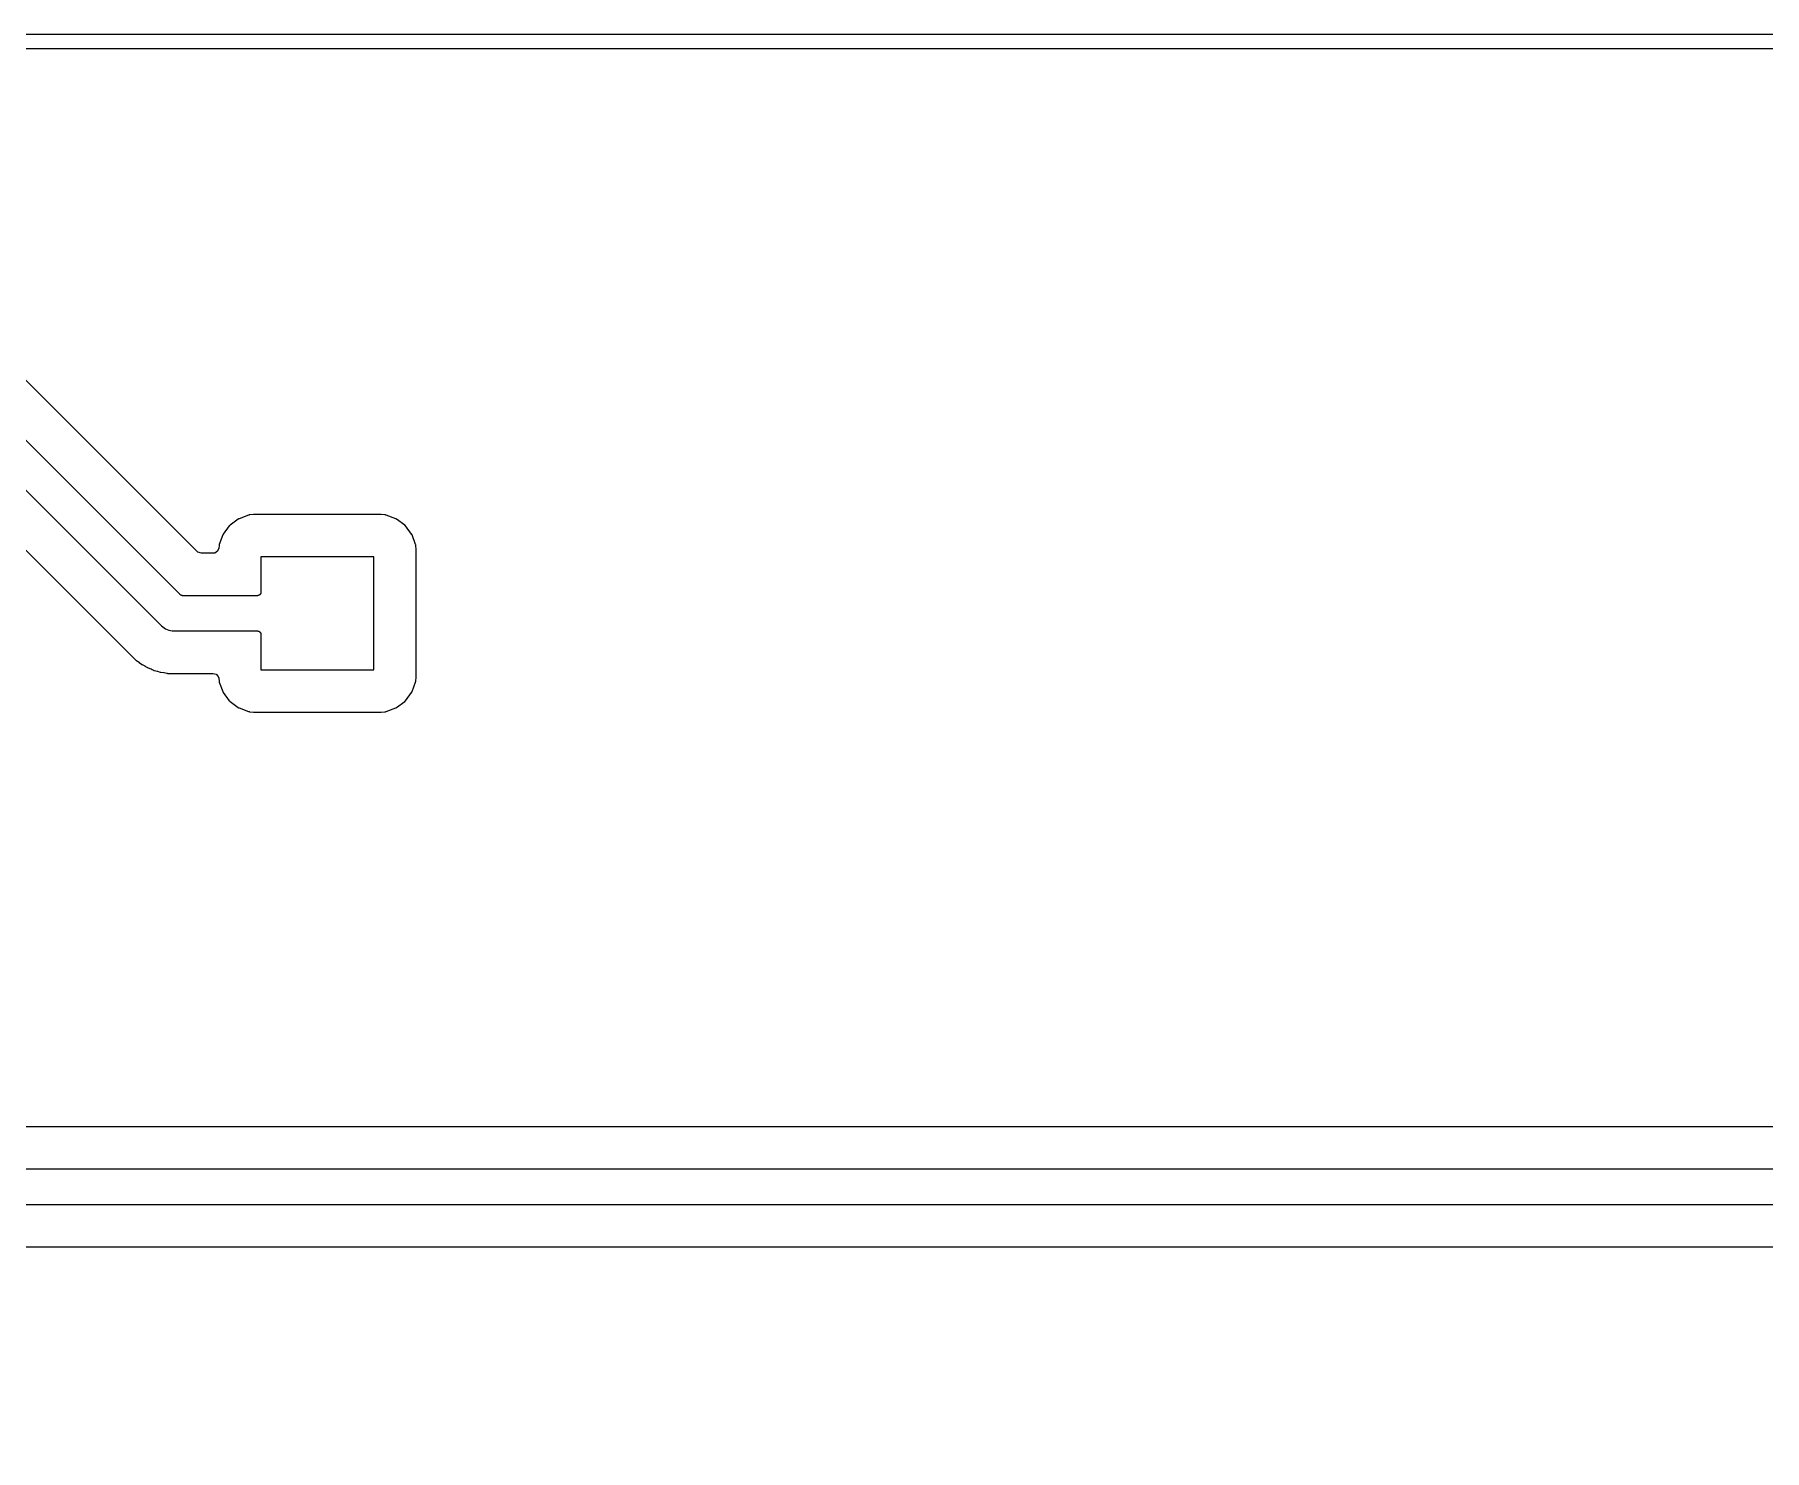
# Model space of a CAD drawing. Header units: metres. Extents: x -562 to 687, y -412 to 337.
# Drawn here: x 4.3 to 249.3, y 135.9 to 336.6 of the extents above; entities that cross this region are included whole.
import ezdxf

# ---------------------------------------------------------------- set-up
doc = ezdxf.new("R2010")
doc.units = ezdxf.units.M

msp = doc.modelspace()

# ---------------------------------------------------------------- linework, layer by layer
for points in [[(686.86, 336.56), (-561.63, 336.56)], [(-560.13, 333.75), (-560.13, -408.85), (-560.06, -409.18), (-559.78, -409.5), (-559.32, -409.64), (683.17, -409.64), (683.51, -409.57), (683.83, -409.29), (683.97, -408.83), (683.98, -402.45), (685.36, 333.76), (685.29, 334.1), (685.01, 334.42), (684.55, 334.56), (-559.34, 334.56), (-559.68, 334.49), (-560, 334.21), (-560.13, 333.75)], [(-27.62, 302.69), (22.29, 252.78), (22.48, 252.61), (22.68, 252.46), (22.89, 252.33), (23.11, 252.23), (23.34, 252.15), (23.58, 252.09), (23.82, 252.05), (24.08, 252.04), (35.89, 252.04), (35.9, 252.04), (35.91, 252.04), (35.92, 252.04), (35.94, 252.04), (35.95, 252.03), (35.96, 252.03), (35.97, 252.03), (35.98, 252.03), (36, 252.03), (36.01, 252.02), (36.02, 252.02), (36.03, 252.02), (36.04, 252.01), (36.05, 252.01), (36.07, 252), (36.08, 252), (36.09, 252), (36.1, 251.99), (36.11, 251.99), (36.12, 251.98), (36.13, 251.97), (36.14, 251.97), (36.15, 251.96), (36.16, 251.95), (36.17, 251.95), (36.18, 251.94), (36.19, 251.93), (36.2, 251.93), (36.21, 251.92), (36.22, 251.91), (36.23, 251.9), (36.24, 251.89), (36.25, 251.88), (36.26, 251.87), (36.26, 251.87), (36.27, 251.86), (36.28, 251.85), (36.29, 251.84), (36.29, 251.83), (36.3, 251.82), (36.31, 251.81), (36.31, 251.8), (36.32, 251.78), (36.33, 251.77), (36.33, 251.76), (36.34, 251.75), (36.34, 251.74), (36.35, 251.73), (36.35, 251.72), (36.36, 251.71), (36.36, 251.7), (36.36, 251.68), (36.37, 251.67), (36.37, 251.66), (36.37, 251.65), (36.38, 251.64), (36.38, 251.62), (36.38, 251.61), (36.38, 251.6), (36.38, 251.59), (36.38, 251.58), (36.39, 251.56), (36.39, 251.55), (36.39, 251.54), (36.39, 246.54), (52.39, 246.54), (52.39, 262.54), (36.39, 262.54), (36.39, 257.54), (36.39, 257.53), (36.39, 257.52), (36.38, 257.5), (36.38, 257.49), (36.38, 257.48), (36.38, 257.47), (36.38, 257.46), (36.38, 257.44), (36.37, 257.43), (36.37, 257.42), (36.37, 257.41), (36.36, 257.4), (36.36, 257.38), (36.36, 257.37), (36.35, 257.36), (36.35, 257.35), (36.34, 257.34), (36.34, 257.33), (36.33, 257.32), (36.33, 257.31), (36.32, 257.3), (36.31, 257.28), (36.31, 257.27), (36.3, 257.26), (36.29, 257.25), (36.29, 257.24), (36.28, 257.23), (36.27, 257.22), (36.26, 257.21), (36.26, 257.21), (36.25, 257.2), (36.24, 257.19), (36.23, 257.18), (36.22, 257.17), (36.21, 257.16), (36.2, 257.15), (36.19, 257.15), (36.18, 257.14), (36.17, 257.13), (36.16, 257.13), (36.15, 257.12), (36.14, 257.11), (36.13, 257.11), (36.12, 257.1), (36.11, 257.09), (36.1, 257.09), (36.09, 257.08), (36.08, 257.08), (36.07, 257.08), (36.05, 257.07), (36.04, 257.07), (36.03, 257.06), (36.02, 257.06), (36.01, 257.06), (36, 257.05), (35.98, 257.05), (35.97, 257.05), (35.96, 257.05), (35.95, 257.05), (35.94, 257.04), (35.92, 257.04), (35.91, 257.04), (35.9, 257.04), (35.89, 257.04), (25.31, 257.04), (25.3, 257.04), (25.28, 257.04), (25.27, 257.04), (25.26, 257.04), (25.25, 257.05), (25.24, 257.05), (25.22, 257.05), (25.21, 257.05), (25.2, 257.05), (25.19, 257.06), (25.18, 257.06), (25.16, 257.06), (25.15, 257.07), (25.14, 257.07), (25.13, 257.08), (25.12, 257.08), (25.11, 257.08), (25.1, 257.09), (25.08, 257.09), (25.07, 257.1), (25.06, 257.11), (25.05, 257.11), (25.04, 257.12), (25.03, 257.13), (25.02, 257.13), (25.01, 257.14), (25, 257.15), (24.99, 257.15), (24.98, 257.16), (24.97, 257.17), (24.96, 257.18), (24.96, 257.19), (-24.96, 307.1)], [(-30.02, 296.6), (18.69, 247.89), (18.7, 247.88), (18.71, 247.87), (18.72, 247.86), (18.73, 247.85), (18.74, 247.84), (18.75, 247.83), (18.77, 247.83), (18.78, 247.82), (18.88, 247.76), (19.12, 247.6), (19.15, 247.58), (19.47, 247.33), (19.48, 247.32), (19.49, 247.31), (19.5, 247.3), (19.51, 247.3), (19.53, 247.29), (19.54, 247.28), (19.55, 247.27), (19.56, 247.27), (19.93, 247.09), (19.96, 247.07), (20.22, 246.91), (20.3, 246.86), (20.31, 246.85), (20.32, 246.85), (20.34, 246.84), (20.35, 246.84), (20.35, 246.83), (20.35, 246.83), (20.35, 246.83), (20.36, 246.83), (20.37, 246.83), (20.38, 246.82), (20.39, 246.82), (20.4, 246.81), (20.41, 246.81), (20.79, 246.68), (20.82, 246.66), (20.97, 246.59), (21.19, 246.49), (21.2, 246.48), (21.21, 246.47), (21.23, 246.47), (21.24, 246.46), (21.25, 246.46), (21.27, 246.46), (21.28, 246.45), (21.29, 246.45), (21.69, 246.36), (21.73, 246.35), (21.99, 246.26), (22.11, 246.21), (22.12, 246.21), (22.14, 246.21), (22.15, 246.2), (22.16, 246.2), (22.18, 246.2), (22.19, 246.19), (22.2, 246.19), (22.22, 246.19), (22.62, 246.14), (22.66, 246.14), (23.05, 246.05), (23.07, 246.04), (23.08, 246.04), (23.09, 246.04), (23.11, 246.04), (23.12, 246.04), (23.14, 246.04), (23.15, 246.04), (23.16, 246.03), (29.59, 246.03), (30.05, 245.9), (30.34, 245.57), (30.4, 245.33), (30.45, 244.91), (30.45, 244.9), (30.45, 244.89), (30.45, 244.88), (30.45, 244.87), (30.46, 244.86), (30.46, 244.85), (30.46, 244.84), (30.46, 244.83), (30.47, 244.82), (30.47, 244.81), (30.47, 244.8), (30.48, 244.79), (30.98, 243.44), (30.98, 243.43), (30.99, 243.42), (30.99, 243.41), (31, 243.4), (31, 243.4), (31, 243.39), (31.01, 243.38), (31.01, 243.37), (31.01, 243.37), (31.02, 243.36), (31.03, 243.34), (31.04, 243.33), (31.05, 243.32), (31.91, 242.16), (31.92, 242.15), (31.93, 242.14), (31.94, 242.12), (31.96, 242.11), (31.96, 242.11), (31.97, 242.1), (31.98, 242.09), (32, 242.08), (32.01, 242.06), (33.16, 241.2), (33.18, 241.19), (33.19, 241.18), (33.2, 241.18), (33.21, 241.17), (33.21, 241.17), (33.22, 241.16), (33.23, 241.16), (33.24, 241.15), (33.25, 241.15), (33.26, 241.15), (33.27, 241.14), (33.28, 241.14), (33.29, 241.13), (34.64, 240.63), (34.64, 240.63), (34.65, 240.63), (34.66, 240.62), (34.67, 240.62), (34.69, 240.62), (34.7, 240.61), (34.71, 240.61), (34.72, 240.61), (34.73, 240.61), (34.75, 240.6), (34.76, 240.6), (34.83, 240.59), (35.35, 240.54), (35.37, 240.54), (35.38, 240.54), (35.39, 240.54), (35.41, 240.53), (53.36, 240.53), (53.38, 240.54), (53.39, 240.54), (53.4, 240.54), (53.42, 240.54), (54.01, 240.6), (54.02, 240.6), (54.03, 240.6), (54.05, 240.61), (54.06, 240.61), (54.07, 240.61), (54.08, 240.61), (54.09, 240.61), (54.1, 240.62), (54.11, 240.62), (54.12, 240.62), (54.13, 240.63), (54.14, 240.63), (55.48, 241.13), (55.5, 241.14), (55.51, 241.14), (55.52, 241.15), (55.53, 241.15), (55.54, 241.16), (55.55, 241.16), (55.56, 241.17), (55.57, 241.18), (55.58, 241.18), (55.59, 241.19), (55.6, 241.19), (55.61, 241.2), (56.76, 242.06), (56.77, 242.07), (56.78, 242.08), (56.79, 242.09), (56.8, 242.09), (56.81, 242.1), (56.82, 242.11), (56.82, 242.12), (56.83, 242.13), (56.84, 242.14), (56.85, 242.15), (56.85, 242.16), (56.86, 242.16), (57.72, 243.32), (57.73, 243.33), (57.74, 243.34), (57.74, 243.35), (57.75, 243.36), (57.76, 243.37), (57.76, 243.38), (57.77, 243.39), (57.77, 243.4), (57.78, 243.41), (57.78, 243.42), (57.79, 243.43), (57.79, 243.44), (58.3, 244.79), (58.3, 244.8), (58.3, 244.81), (58.31, 244.82), (58.31, 244.83), (58.31, 244.84), (58.31, 244.85), (58.32, 244.86), (58.32, 244.87), (58.32, 244.88), (58.32, 244.89), (58.32, 244.9), (58.32, 244.91), (58.39, 245.51), (58.39, 245.52), (58.39, 245.53), (58.39, 245.55), (58.39, 245.56), (58.39, 263.52), (58.39, 263.53), (58.39, 263.55), (58.39, 263.56), (58.39, 263.57), (58.32, 264.17), (58.32, 264.18), (58.32, 264.19), (58.32, 264.2), (58.32, 264.21), (58.32, 264.22), (58.31, 264.23), (58.31, 264.24), (58.31, 264.25), (58.31, 264.26), (58.3, 264.27), (58.3, 264.28), (58.3, 264.29), (57.79, 265.64), (57.79, 265.65), (57.79, 265.66), (57.78, 265.67), (57.78, 265.67), (57.77, 265.68), (57.77, 265.69), (57.76, 265.7), (57.76, 265.71), (57.76, 265.71), (57.75, 265.72), (57.74, 265.74), (57.73, 265.75), (57.72, 265.76), (56.86, 266.92), (56.85, 266.93), (56.84, 266.94), (56.83, 266.96), (56.82, 266.97), (56.82, 266.97), (56.8, 266.98), (56.79, 266.99), (56.78, 267), (56.76, 267.02), (55.61, 267.88), (55.6, 267.89), (55.58, 267.9), (55.57, 267.9), (55.56, 267.91), (55.56, 267.91), (55.55, 267.92), (55.54, 267.92), (55.53, 267.93), (55.52, 267.93), (55.51, 267.93), (55.5, 267.94), (55.49, 267.94), (55.48, 267.95), (54.14, 268.45), (54.13, 268.45), (54.12, 268.45), (54.11, 268.46), (54.1, 268.46), (54.09, 268.46), (54.07, 268.47), (54.06, 268.47), (54.05, 268.47), (54.04, 268.47), (54.03, 268.48), (54.01, 268.48), (53.42, 268.54), (53.41, 268.54), (53.4, 268.54), (53.39, 268.54), (53.38, 268.54), (53.36, 268.55), (35.41, 268.55), (35.4, 268.54), (35.39, 268.54), (35.38, 268.54), (35.37, 268.54), (35.36, 268.54), (35.35, 268.54), (35.35, 268.54), (34.76, 268.48), (34.75, 268.48), (34.74, 268.48), (34.73, 268.47), (34.72, 268.47), (34.71, 268.47), (34.7, 268.47), (34.69, 268.47), (34.68, 268.46), (34.67, 268.46), (34.66, 268.46), (34.65, 268.45), (34.64, 268.45), (33.29, 267.95), (33.28, 267.94), (33.27, 267.94), (33.26, 267.93), (33.25, 267.93), (33.24, 267.93), (33.23, 267.92), (33.22, 267.92), (33.21, 267.91), (33.21, 267.91), (33.2, 267.9), (33.19, 267.9), (33.18, 267.89), (33.16, 267.88), (32.01, 267.02), (32, 267), (31.98, 266.99), (31.97, 266.98), (31.96, 266.97), (31.96, 266.97), (31.94, 266.96), (31.93, 266.94), (31.92, 266.93), (31.91, 266.92), (31.05, 265.76), (31.04, 265.75), (31.03, 265.74), (31.02, 265.72), (31.01, 265.71), (31.01, 265.71), (31.01, 265.7), (31, 265.69), (31, 265.68), (31, 265.68), (30.99, 265.67), (30.99, 265.66), (30.98, 265.65), (30.98, 265.64), (30.48, 264.29), (30.47, 264.28), (30.47, 264.26), (30.46, 264.25), (30.46, 264.24), (30.46, 264.24), (30.46, 264.22), (30.45, 264.2), (30.45, 264.19), (30.45, 264.17), (30.41, 263.78), (30.22, 263.33), (29.86, 263.08), (29.62, 263.05), (27.97, 263.05), (27.46, 263.19), (27.35, 263.28), (-12.28, 302.91)], [(380.41, 181.77), (-88.87, 181.77)], [(379.49, 175.76), (-91.53, 175.76)], [(-92.76, 170.76), (378.26, 170.76)], [(-93.68, 164.75), (375.6, 164.75)]]:
    msp.add_lwpolyline(points)

doc.saveas('drawing.dxf')
